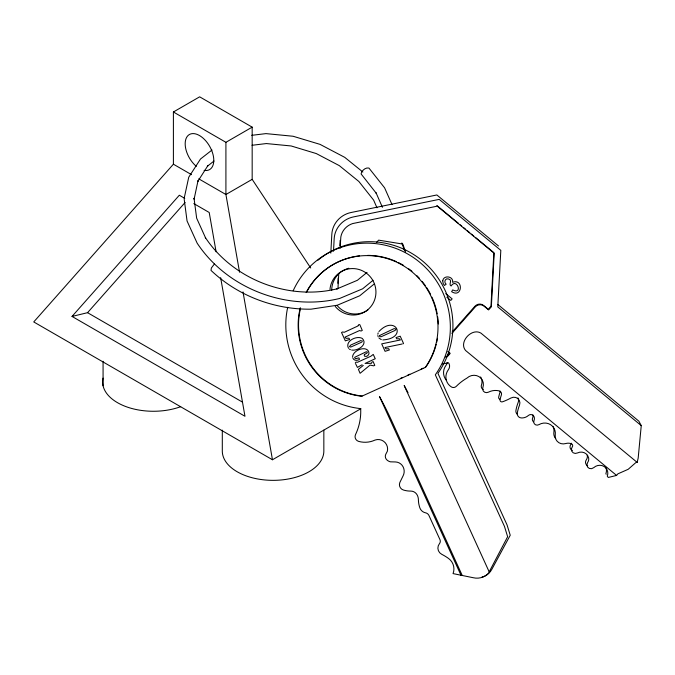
<?xml version="1.0" encoding="UTF-8"?>
<svg xmlns="http://www.w3.org/2000/svg" width="675" height="675" viewBox="0 0 675 675"><rect width="100%" height="100%" fill="white"/><g stroke="black" fill="none" stroke-linecap="round" stroke-linejoin="round"><path stroke-width="1.01" d="M330.809 253.125L331.822 234.276A23.38 22.3 -28.1 0 1 351.034 212.515L436.86 194.965L498.462 245.945M333.501 251.252L334.176 238.688A23.38 22.3 -28.1 0 1 353.388 216.928L439.214 199.378L500.816 250.358L497.787 306.914L641.25 425.613L638.179 458.08L637.158 462.383L635.783 462.637L628.197 469.294L617.87 473.858L616.587 475.428L608.251 477.461L607.264 476.153A8.497 8.108 -28.1 0 0 593.798 467.606A4.193 3.999 -28.1 0 1 587.638 462.502A6.05 5.771 -28.1 0 0 588.583 457.743A8.041 7.67 -28.1 0 0 577.429 452.967A4.278 4.084 -28.1 0 1 572.248 446.917A2.135 2.042 -28.1 0 0 571.48 443.829A8.48 8.092 -28.1 0 0 565.726 443.551A8.471 8.083 -28.1 0 1 555.255 434.886A11.121 10.614 -28.1 0 0 550.572 424.668A11.121 10.614 -28.1 0 0 538.92 424.642A3.518 3.358 -28.1 0 1 533.992 420.567A5.383 5.13 -28.1 0 0 534.001 416.551A3.594 3.426 -28.1 0 0 528.382 415.488A9.408 8.969 -28.1 0 1 521.311 417.943A4.565 4.354 -28.1 0 1 517.312 412.99A41.242 39.344 -28.1 0 1 519.505 405.169A6.218 5.932 -28.1 0 0 510.874 398.031A53.114 50.667 -28.1 0 1 502.529 401.794A1.932 1.839 -28.1 0 1 500.057 399.752A37.007 35.303 -28.1 0 1 501.356 395.061A3.451 3.291 -28.1 0 0 499.078 390.867A15.044 14.352 -28.1 0 0 488.396 392.183A4.05 3.864 -28.1 0 1 482.853 387.593A9.863 9.408 -28.1 0 0 478.997 376.642A9.863 9.408 -28.1 0 0 466.999 378.076A47.765 45.562 -28.1 0 0 456.334 386.294A3.923 3.746 -28.1 0 1 451.415 386.952A12.623 12.04 -28.1 0 1 448.403 369.655A6.041 5.763 -28.1 0 0 448.478 362.762L442.353 364.011M337.854 283.272L338.133 278.041M339.871 245.607L340.149 240.376M337.981 288.115L338.766 273.476M340.107 248.366L340.833 236.95A16.841 16.065 -28.1 0 1 352.654 223.568L437.24 206.162L494.21 253.294L491.341 306.83L488.607 309.935L483.983 306.113A6.244 5.957 -28.1 0 0 475.251 306.939L451.879 333.416M184.148 198.433L188.738 177.23L200.492 159.022L212.001 150.027M358.189 325.502L358.881 324.565L359.817 324.667L362.273 330.429L361.024 331.037L359.606 330.522L345.009 337.129L346.047 338.352L348.992 338.175L349.633 339.491L345.33 340.85L341.533 332.488L342.529 331.973L344.334 332.269L358.087 325.915M377.814 334.209L378.194 332.868M408.012 392.648A70.791 12.597 65.6 0 0 404.173 385.501L489.181 571.86L507.642 536.726L504.444 526.34L435.333 374.827A83.278 81.937 60.4 0 0 408.957 254.703A83.278 81.937 60.4 0 0 293.178 290.748M364.331 354.561L366.989 353.118L367.36 352.08L366.297 351.751L354.746 357.269L354.738 358.071L355.843 358.644L358.914 357.885L359.505 359.319C357.598 360.897 353.928 360.779 352.898 358.206M378.953 331.526C395.272 314.111 408.35 338.259 382.86 339.93M310.694 267.992L252.172 179.356L252.172 127.145L199.657 96.829L173.399 111.983L173.399 164.194L33.75 321.941L272.464 459.759L360.838 408.738M220.641 277.653L244.966 416.273L72.031 316.432L179.322 195.227L184.756 198.366M72.031 316.432L87.556 312.685L185.093 202.5M376.549 242.468L378.608 240.14L402.823 244.08L405.54 251.918M452.216 331.973L474.905 306.281A6.244 5.957 -28.1 0 1 483.629 305.446L488.253 309.268L490.987 306.172L493.855 252.636L475.403 237.364M447.044 355.944L449.778 352.839M214.372 264.043L211.368 267.983L210.997 270.388C237.743 295.793 274.185 309.656 311.006 309.184L337.272 305.227L359.75 295.76L373.975 284.167M367.048 272.396L357.379 280.302L336.766 288.984L337.314 288.773C288.318 300.738 233.204 279.652 205.318 237.482L205.63 238.039L196.653 218.194L194.046 198.298L194.105 199.167L198.028 180.655L197.75 181.507L207.925 165.569L207.36 166.236L214 161.047M373.064 280.277L362.661 288.79L339.584 298.485C286.732 311.386 227.256 288.672 197.168 243.194L187.059 220.995L184.207 199.302M363.277 365.437L358.383 369.335L360.096 373.3L370.069 365.091L373.646 365.833L374.785 365.352L373.123 361.572L371.917 362.087L371.495 363.31L365.065 363.428L375.249 358.737L373.241 354.409L370.98 356.155L357.446 362.289L356.113 362.087L355.261 362.973M173.399 111.983L225.914 142.307L252.172 127.145M252.172 179.356L225.914 194.51L198.745 178.833M287.702 307.302A83.278 81.937 60.4 0 0 360.678 408.611A54.135 53.258 60.4 0 1 355.523 434.573A4.868 4.784 60.4 0 0 358.636 441.391A24.165 23.777 60.4 0 0 375.022 440.066A9.442 9.29 60.4 0 1 387.366 451.212L385.847 454.132A4.792 4.717 60.4 0 0 386.843 459.869A8.024 7.897 60.4 0 0 390.488 461.835L395.423 461.953A8.868 8.724 60.4 0 1 403.118 466.864A9.83 9.669 60.4 0 1 403.026 475.985L399.878 482.414A5.552 5.459 60.4 0 0 403.338 489.991A23.996 23.608 60.4 0 0 410.67 491.079A7.256 7.138 60.4 0 1 417.108 494.868A10.243 10.083 60.4 0 1 418.39 499.686A25.768 25.355 60.4 0 0 419.858 507.87A7.518 7.391 60.4 0 0 425.495 512.798A4.953 4.868 60.4 0 1 429.224 516.105L439.94 539.595A3.923 3.864 60.4 0 1 439.425 543.704A6.919 6.809 60.4 0 0 441.686 554.276A53.916 53.047 60.4 0 1 448.538 558.453A12.757 12.555 60.4 0 1 453.052 573.598L473.183 577.716A16.428 16.166 60.4 0 0 489.198 572.518L490.084 571.345L489.181 571.86M482.903 576.627L482.001 577.142L482.718 576.956A16.428 16.166 60.4 0 0 491.94 569.135L510.233 535.25L507.035 524.872L437.923 373.351A83.278 81.937 60.4 0 0 426.414 264.431A83.278 81.937 60.4 0 0 317.967 260.204M362.078 364.787L357.404 367.402L355.641 363.8M400.368 378.481L402.258 377.62M407.945 375.047L409.835 374.195M421.2 369.048L423.098 368.187M360.948 340.504L350.764 345.043L349.431 346.638L350.781 347.051L361.268 342.368L362.23 341.685L362.011 340.563M402.106 344.014L384.952 347.532L386.075 348.899L388.682 348.671L389.399 349.962L385.087 351.321L381.687 343.862L400.402 339.964L399.296 338.715L396.723 338.825L396.023 337.576L400.216 336.201L403.507 343.415L403.11 343.803M445.348 357.024L447.398 356.611L450.132 353.506L447.82 351.591M251.724 135.321L265.984 133.616L293.102 136.257L320.043 144.374L344.748 157.359L362.863 172.015M252.028 145.277L266.355 143.564L291.178 145.969L316.28 153.562L339.297 165.628L358.864 181.474L373.604 200.078L376.979 207.782M351.675 350.038C357.522 351.202 368.246 344.579 362.298 338.445C356.619 335.188 344.579 341.196 348.536 348.308M381.308 339.618L379.004 338.082M349.363 349.093L350.409 349.667M173.399 164.194L191.506 174.648M193.809 203.588L209.208 212.482L216.101 251.792M87.556 312.685L242.291 402.022M436.885 205.495L458.553 223.425M460.156 224.75L461.759 226.074M463.362 227.407L465.775 229.399M467.378 230.723L469.783 232.715M471.386 234.048L473.799 236.039M497.872 304.509L638.896 421.2L641.25 425.613M445.745 293.6L452.149 298.89L450.782 300.434L446.833 297.169M637.158 462.383L480.921 333.113C471.732 327.535 458.443 342.124 465.581 350.485L616.587 475.428M462.038 575.033L392.108 421.706A70.791 12.597 65.6 0 0 379.536 396.647L461.135 575.547M392.048 204.626L384.59 187.819L368.938 168.05C365.597 167.197 361.564 170.648 361.083 173.939L376.414 193.447L376.102 192.907L382.421 207.301M606.175 474.314L605.888 473.572A8.497 8.108 -28.1 0 0 605.939 467.724M401.853 242.949L404.561 250.796M377.831 335.534L378.236 336.85M364.163 355.168L364.702 356.341L366.685 356.316A4.151 4.084 60.4 0 0 369.014 353.455C368.381 344.36 352.342 349.895 352.586 357.193M239.549 272.219L225.914 194.51L225.914 142.307M243.008 291.912L272.464 459.759M323.84 430.135L323.84 451.035A50.768 29.312 0 0 1 273.071 480.347A50.768 29.312 0 0 1 222.303 451.035L222.303 430.135M103.072 361.268L103.072 385.779M587.714 465.775A4.193 3.999 -28.1 0 1 586.263 459.92A6.05 5.771 -28.1 0 0 587.199 455.161M446.538 380.455A12.623 12.04 -28.1 0 1 446.048 365.243A6.041 5.763 -28.1 0 0 447.196 362.5M517.953 397.879A6.218 5.932 -28.1 0 1 518.122 402.587A41.242 39.344 -28.1 0 0 515.936 410.408A4.565 4.354 -28.1 0 0 517.202 414.205M499.846 399.22A1.932 1.839 -28.1 0 1 498.682 397.17A37.007 35.303 -28.1 0 1 499.972 392.47A3.451 3.291 -28.1 0 0 500.15 391.137M483.233 389.602A4.05 3.864 -28.1 0 1 482.591 389.18M482.06 388.631A4.05 3.864 -28.1 0 1 481.477 385.012A9.863 9.408 -28.1 0 0 480.6 376.945M532.929 414.939A5.383 5.13 -28.1 0 1 532.609 417.985A3.518 3.358 -28.1 0 0 533.503 421.799M555.652 438.539A8.471 8.083 -28.1 0 1 553.88 432.304A11.121 10.614 -28.1 0 0 553.061 426.482M571.312 443.188A2.135 2.042 -28.1 0 1 570.873 444.336A4.278 4.084 -28.1 0 0 572.4 450.52M362.171 396.023A70.791 69.652 60.4 0 1 300.468 308.475M306.534 292.283A70.791 69.652 60.4 0 1 359.513 255.842M367.656 255.378A70.791 69.652 60.4 0 1 396.326 261.613M398.183 262.482A70.791 69.652 60.4 0 1 403.616 265.435M408.738 268.819A70.791 69.652 60.4 0 1 411.978 271.308M416.602 275.425A70.791 69.652 60.4 0 1 419.479 278.387M422.162 281.475A70.791 69.652 60.4 0 1 425.267 285.559M426.431 287.263A70.791 69.652 60.4 0 1 430.591 294.401M431.924 297.169A70.791 69.652 60.4 0 1 437.189 313.808M437.678 316.828A70.791 69.652 60.4 0 1 438.337 323.992M437.476 338.268A70.791 69.652 60.4 0 1 436.691 342.301M436.219 344.301A70.791 69.652 60.4 0 1 425.63 367.293L361.783 396.242A70.791 69.652 60.4 0 1 300.324 307.699M329.974 289.381A23.321 22.942 60.4 0 1 360.855 270.11A23.321 22.942 60.4 0 1 371.748 305.438A23.321 22.942 60.4 0 1 335.23 306.425M306.146 292.503A70.791 69.652 60.4 0 1 404.527 266.448A70.791 69.652 60.4 0 1 425.242 367.512M367.892 310.011A23.321 22.942 60.4 0 1 337.036 305.395M331.695 290.377A23.321 22.942 60.4 0 1 345.052 269.553M345.963 269.165A23.321 22.942 60.4 0 1 348.832 268.237M196.332 166.345A20.233 11.686 60 0 1 187.38 136.257A20.233 11.686 60 0 1 210.718 148.314A20.233 11.686 60 0 1 204.086 170.362M180.697 406.671A50.768 29.312 0 0 1 126.132 406.679A50.768 29.312 0 0 1 103.072 378.127M442.741 280.834L443.188 283.584L444.479 285.474L446.158 284.217C443.467 282.378 445.247 277.746 448.504 278.944C453.127 280.218 448.04 284.445 451.111 285.989C456.764 277.189 463.269 295.211 452.714 289.913L451.609 291.642C462.324 298.654 463.826 278.193 452.587 282.302C453.811 276.168 443.467 274.708 442.741 280.834M379.561 335.534L379.772 336.69L381.206 336.715L394.782 330.564L395.736 329.856L395.769 328.995L394.132 328.607L379.561 335.534"/></g></svg>
